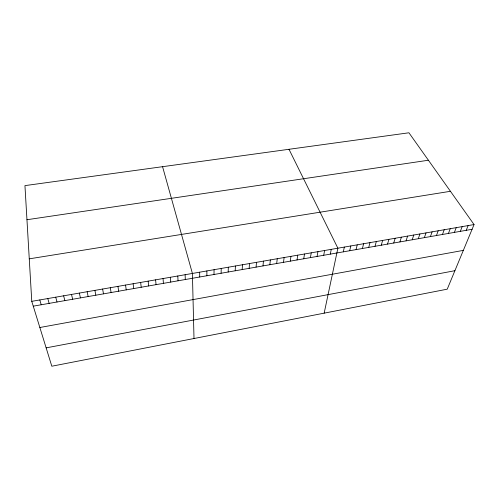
<?xml version="1.0" encoding="UTF-8"?>
<svg xmlns="http://www.w3.org/2000/svg" width="499" height="499" viewBox="0 0 499 499"><rect width="100%" height="100%" fill="white"/><g stroke="black" fill="none" stroke-linecap="round" stroke-linejoin="round"><path stroke-width="0.75" d="M214.009 274.5L214.065 269.697M221.107 273.252L221.219 268.456M228.168 272.017L228.336 267.221M235.197 270.789L235.422 265.986M242.19 269.56L242.477 264.763M249.157 268.343L249.494 263.547M256.087 267.127L256.48 262.331M262.992 265.917L263.435 261.127M269.859 264.713L270.358 259.923M276.696 263.516L277.251 258.725M283.507 262.324L284.112 257.534M290.281 261.139L290.942 256.349M297.03 259.954L297.735 255.17M303.741 258.781L304.502 253.997M310.428 257.609L311.239 252.825M317.083 256.442L317.944 251.664M323.708 255.282L324.618 250.504M330.301 254.128L331.261 249.35M324.163 313.154L337.879 248.203L288.996 149.288M343.3 251.852L344.354 247.08M349.699 250.729L350.803 245.957M356.074 249.612L357.222 244.847M362.417 248.502L363.615 243.737M368.736 247.398L369.977 242.633M375.023 246.294L376.315 241.528M381.286 245.196L382.621 240.437M387.523 244.105L388.902 239.345M393.736 243.019L395.152 238.26M399.917 241.934L401.383 237.181M406.074 240.855L407.583 236.102M412.199 239.782L413.752 235.029M418.305 238.715L419.902 233.962M424.381 237.649L426.021 232.902M430.437 236.588L432.115 231.842M436.463 235.534L438.184 230.788M442.463 234.48L444.222 229.74M448.439 233.438L450.241 228.698M454.389 232.391L456.229 227.656M460.309 231.355L462.193 226.621M466.209 230.32L468.137 225.592M474.05 224.562L447.235 289.177L51.815 366.216L31.768 301.34L24.95 185.622L408.937 132.784L474.05 224.562L31.768 301.34M46.145 347.865L454.907 270.695M39.851 327.506L463.34 250.379M33.252 306.161L472.085 229.291M29.26 258.838L450.447 191.298M26.958 219.728L428.41 160.235M39.795 299.949L41.211 304.764M162.568 166.685L192.408 273.452L193.999 338.515M47.785 298.558L49.133 303.38M55.732 297.179L57.011 302.001M63.641 295.807L64.851 300.623M71.513 294.441L72.654 299.257M79.347 293.081L80.42 297.897M87.144 291.728L88.142 296.543M94.904 290.381L95.833 295.196M102.619 289.04L103.486 293.855M110.304 287.711L111.102 292.526M117.945 286.382L118.681 291.198M125.555 285.06L126.228 289.875M133.127 283.744L133.732 288.559M140.662 282.44L141.205 287.249M148.159 281.137L148.64 285.946M155.619 279.839L156.044 284.655M163.048 278.554L163.41 283.363M170.44 277.269L170.739 282.078M177.8 275.991L178.037 280.8M185.123 274.718L185.297 279.527M199.662 272.198L199.719 277.001M206.879 270.945L206.879 275.747"/></g></svg>
